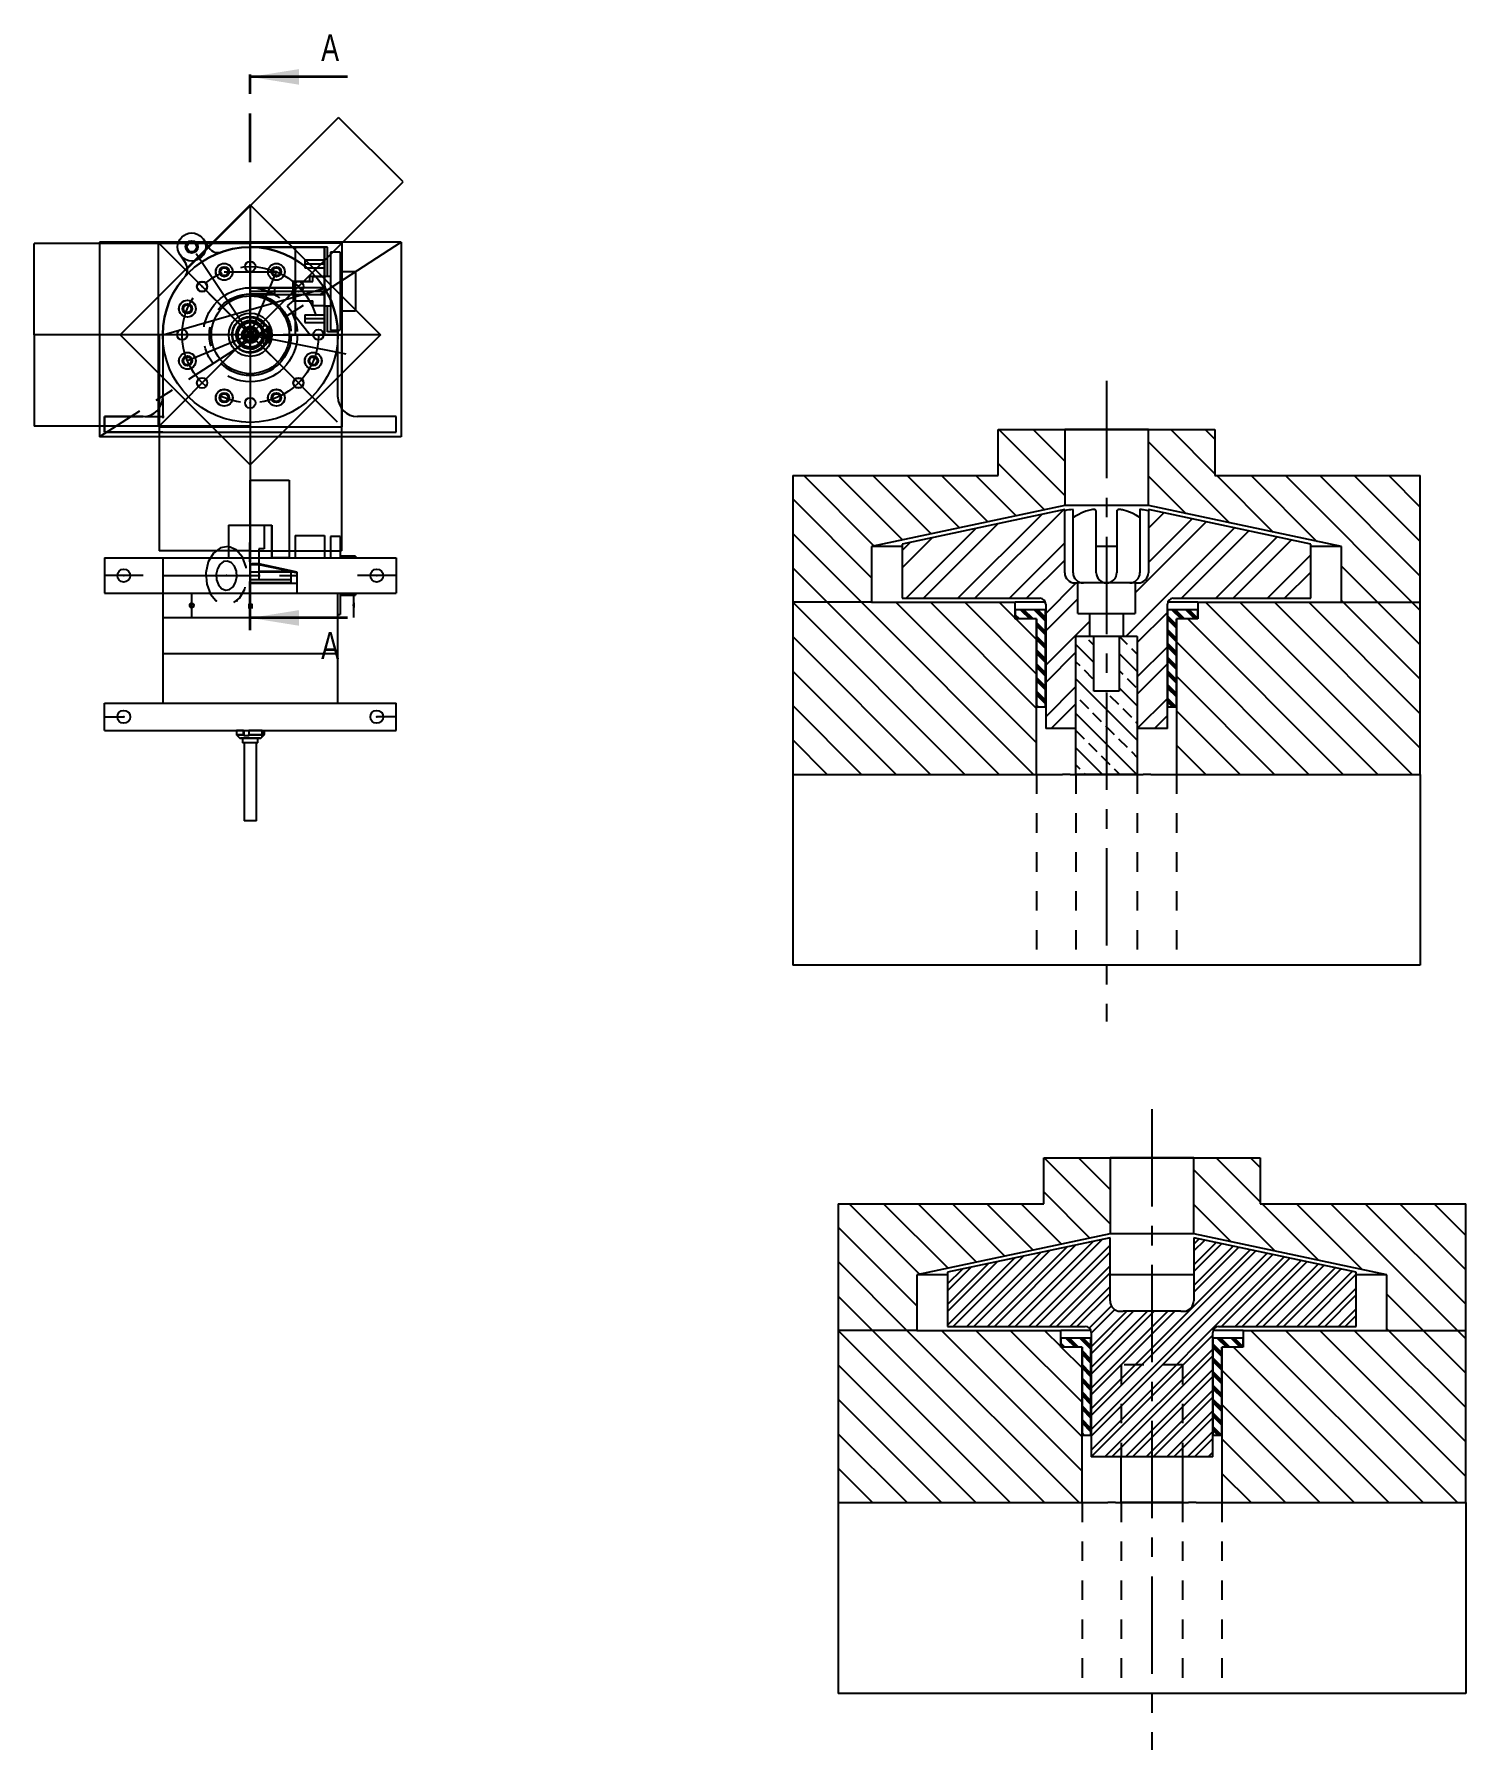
# Model space of a CAD drawing. Header units: inches. Extents: x 1.4 to 17.6, y 1.1 to 9.9.
# Drawn here: x 1.36 to 8.71, y 1.11 to 9.92 of the extents above; entities that cross this region are included whole.
import ezdxf

# ---------------------------------------------------------------- set-up
doc = ezdxf.new("R2010")
doc.units = ezdxf.units.IN
doc.header["$MEASUREMENT"] = 0
doc.header["$PDSIZE"] = -1
for name, pattern in [('CENTERX2', [0.8, 0.5, -0.1, 0.1, -0.1]), ('HIDDEN', [0.075, 0.05, -0.025]), ('PHANTOM', [0.5, 0.25, -0.05, 0.05, -0.05, 0.05, -0.05])]:
    doc.linetypes.add(name, pattern=pattern)
doc.styles.add('SLDTEXTSTYLE0', font='TXT', dxfattribs={"width": 0.75})
pattern_1 = [(315, (-0.29951, 13.61682), (0.0883883, 0.0883883), [])]
pattern_2 = [(315, (-0.06624, 9.87657), (0.0883883, 0.0883883), [])]

msp = doc.modelspace()

# ---------------------------------------------------------------- hatches: boundary and pattern name
h = msp.add_hatch()
h.set_pattern_fill('ANSI31', color=256, angle=-90)
h.set_pattern_definition(pattern_1)
h.paths.add_polyline_path([(7.4213, 7.8904), (7.0801, 7.8904), (7.0801, 7.5004), (8.0726, 7.2895), (8.0726, 7.0043), (7.3338, 7.0043), (7.3338, 6.918), (7.2245, 6.918), (7.2245, 6.1198), (8.4773, 6.1198), (8.4773, 7.6541), (7.4213, 7.6541)])
h.paths.add_polyline_path([(6.3089, 7.6541), (5.2529, 7.6541), (5.2529, 7.0043), (5.6576, 7.0043), (5.6576, 7.2895), (6.6501, 7.5004), (6.6501, 7.8904), (6.5057, 7.8904), (6.3089, 7.8904)])
h = msp.add_hatch()
h.set_pattern_fill('ANSI32', color=256, scale=0.5)
h.set_pattern_definition([(45, (-0.29951, 13.61682), (-0.1325825, 0.1325825), []), (45, (-0.21112, 13.61682), (-0.1325825, 0.1325825), [])])
h.paths.add_polyline_path([(7.9151, 7.0239), (7.9151, 7.3027), (7.0801, 7.4802), (7.0801, 7.1556, -0.414323), (7.0272, 7.1027), (7.0127, 7.1027), (7.0127, 6.9452), (6.951, 6.9452), (6.951, 6.8271), (7.0226, 6.8271), (7.0226, 6.3547), (7.1776, 6.3547), (7.1776, 6.9939, -0.414453), (7.2076, 7.0239)])
h.paths.add_polyline_path([(6.5226, 7.0239, -0.413974), (6.5526, 6.994), (6.5526, 6.3547), (6.7076, 6.3547), (6.7076, 6.8271), (6.7792, 6.8271), (6.7792, 6.9452), (6.7175, 6.9452), (6.7175, 7.1027), (6.703, 7.1027, -0.414104), (6.6501, 7.1555), (6.6501, 7.4802), (5.8151, 7.3027), (5.8151, 7.0239)])
h = msp.add_hatch()
h.set_pattern_fill('ANSI31', color=256, angle=-90)
h.set_pattern_definition(pattern_1)
h.paths.add_polyline_path([(5.6576, 7.0043), (5.2529, 7.0043), (5.2529, 6.1198), (6.5057, 6.1198), (6.5057, 6.918), (6.3963, 6.918), (6.3963, 7.0043)])
h = msp.add_hatch()
h.set_pattern_fill('PLAST', color=256, scale=0.2, angle=-45)
h.set_pattern_definition([(315, (-0.299513, 13.616823), (0.03535534, 0.03535534), []), (315, (-0.295093, 13.62124), (0.03535534, 0.03535534), []), (315, (-0.290674, 13.62566), (0.03535534, 0.03535534), [])])
h.paths.add_polyline_path([(7.2245, 6.918), (7.3338, 6.918), (7.3338, 6.9649), (7.1801, 6.9649), (7.1801, 6.4649), (7.2245, 6.4649)])
h.paths.add_polyline_path([(6.5057, 6.4649), (6.5501, 6.4649), (6.5501, 6.9649), (6.3963, 6.9649), (6.3963, 6.918), (6.5057, 6.918)])
h = msp.add_hatch()
h.set_pattern_fill('ANSI33', color=256, scale=0.5, angle=-90)
h.set_pattern_definition([(315, (-0.29951, 13.61682), (0.0883883, 0.0883883), []), (315, (-0.29951, 13.52843), (0.0883883, 0.0883883), [0.0625, -0.03125])])
h.paths.add_polyline_path([(7.0226, 6.8271), (6.951, 6.8271), (6.9301, 6.8271), (6.9301, 6.5471), (6.8001, 6.5471), (6.8001, 6.8271), (6.7076, 6.8271), (6.7076, 6.3547), (6.7076, 6.1198), (7.0226, 6.1198), (7.0226, 6.3547)])
h = msp.add_hatch()
h.set_pattern_fill('ANSI31', color=256, angle=-90)
h.set_pattern_definition(pattern_2)
h.paths.add_polyline_path([(7.6546, 4.1502), (7.3134, 4.1502), (7.3134, 3.7602), (8.3059, 3.5492), (8.3059, 3.264), (7.5671, 3.264), (7.5671, 3.1778), (7.4577, 3.1778), (7.4577, 2.3796), (8.7106, 2.3796), (8.7106, 3.9139), (7.6546, 3.9139)])
h.paths.add_polyline_path([(6.5421, 3.9139), (5.4862, 3.9139), (5.4862, 3.264), (5.8909, 3.264), (5.8909, 3.5492), (6.8834, 3.7602), (6.8834, 4.1502), (6.739, 4.1502), (6.5421, 4.1502)])
h = msp.add_hatch()
h.set_pattern_fill('ANSI32', color=256, scale=0.2)
h.paths.add_polyline_path([(6.8834, 3.7399), (6.0484, 3.5624), (6.0484, 3.2837), (6.7559, 3.2837, -0.413974), (6.7859, 3.2537), (6.7859, 2.6144), (6.9409, 2.6144), (6.9409, 3.0868), (7.2559, 3.0868), (7.2559, 2.6144), (7.4109, 2.6144), (7.4109, 3.2537, -0.414453), (7.4409, 3.2837), (8.1484, 3.2837), (8.1484, 3.5624), (7.3134, 3.7399), (7.3134, 3.4153, -0.414323), (7.2605, 3.3624), (7.246, 3.3624), (6.9507, 3.3624), (6.9362, 3.3624, -0.414104), (6.8834, 3.4153)])
h.paths.add_polyline_path([(7.2559, 3.0868), (7.0984, 3.0868), (7.0984, 2.6144), (7.2559, 2.6144)], flags=17)
h.paths.add_polyline_path([(7.0984, 3.0868), (6.9409, 3.0868), (6.9409, 2.6144), (7.0984, 2.6144)], flags=17)
h = msp.add_hatch()
h.set_pattern_fill('ANSI31', color=256, angle=-90)
h.set_pattern_definition(pattern_2)
h.paths.add_polyline_path([(5.8909, 3.264), (5.4862, 3.264), (5.4862, 2.3796), (6.739, 2.3796), (6.739, 3.1778), (6.6296, 3.1778), (6.6296, 3.264)])
h = msp.add_hatch()
h.set_pattern_fill('PLAST', color=256, scale=0.2, angle=-45)
h.set_pattern_definition([(315, (-0.06624, 9.87657), (0.03535534, 0.03535534), []), (315, (-0.06182, 9.88099), (0.03535534, 0.03535534), []), (315, (-0.0574, 9.88541), (0.03535534, 0.03535534), [])])
h.paths.add_polyline_path([(7.4577, 3.1778), (7.5671, 3.1778), (7.5671, 3.2246), (7.4134, 3.2246), (7.4134, 2.7246), (7.4577, 2.7246)])
h.paths.add_polyline_path([(6.739, 2.7246), (6.7834, 2.7246), (6.7834, 3.2246), (6.6296, 3.2246), (6.6296, 3.1778), (6.739, 3.1778)])

# ---------------------------------------------------------------- linework, layer by layer
at = {"color": 7, "linetype": 'PHANTOM', "lineweight": 35}
for p, q in [((2.4654, 9.2644), (2.4654, 9.7644)), ((2.4654, 6.8606), (2.4654, 7.3608))]:
    msp.add_line(p, q, dxfattribs=at)
at = {"color": 7, "linetype": 'Continuous', "lineweight": 35}
for p, q in [((2.9654, 9.7019), (2.4654, 9.7019)), ((2.9654, 6.9231), (2.4654, 6.9231))]:
    msp.add_line(p, q, dxfattribs=at)
at = {"color": 7, "linetype": 'Continuous'}
for p, q in [((2.1338, 8.7091), (2.9186, 9.494)), ((2.1338, 8.7091), (2.9186, 9.494)), ((3.2503, 9.1624), (2.9186, 9.494)), ((2.4654, 8.3775), (3.2503, 9.1624)), ((2.4654, 9.0456), (1.7973, 8.3775)), ((2.4654, 9.0456), (3.1335, 8.3775)), ((2.4654, 8.8465), (1.3554, 8.8465)), ((1.3554, 8.3775), (1.3554, 8.8465)), ((3.2404, 8.8525), (1.6904, 8.8525)), ((1.6904, 8.8525), (1.6904, 7.8525)), ((1.993, 7.9051), (1.993, 8.8499)), ((1.993, 8.8499), (2.9378, 8.8499)), ((1.993, 7.9051), (1.993, 8.8499)), ((1.993, 8.8499), (2.9378, 8.8499)), ((2.4654, 8.3775), (2.4654, 8.8465)), ((2.4654, 8.8275), (2.8463, 8.8275)), ((2.4654, 8.8275), (2.4654, 7.8775)), ((2.8463, 8.8275), (2.6963, 8.8275)), ((2.6963, 8.8275), (2.6963, 8.3775)), ((2.8463, 8.8275), (2.8463, 8.801)), ((2.8463, 8.8275), (2.8463, 8.3775)), ((2.9378, 7.9051), (2.9378, 8.8499)), ((2.9378, 7.9051), (2.9378, 8.8499)), ((3.2404, 8.8525), (3.2404, 7.8525)), ((2.8463, 8.676), (2.8463, 8.801)), ((2.4654, 8.3775), (2.1338, 8.7091)), ((2.4654, 8.3775), (2.1338, 8.7091)), ((2.7703, 8.651), (2.6863, 8.651)), ((2.6863, 8.651), (2.6863, 8.619)), ((2.8463, 8.676), (2.7703, 8.676)), ((2.7703, 8.676), (2.7703, 8.651)), ((2.8463, 8.676), (2.8463, 8.6444)), ((2.8463, 8.601), (2.8463, 8.676)), ((2.8463, 8.6366), (2.8463, 8.6093)), ((2.023, 8.3797), (2.8538, 8.6193)), ((2.4654, 8.619), (2.6863, 8.619)), ((2.4654, 8.601), (2.4654, 8.619)), ((2.4654, 8.601), (2.8463, 8.601)), ((2.4654, 8.3775), (1.3554, 8.3775)), ((1.3554, 8.3775), (1.3554, 7.9085)), ((2.4654, 8.3775), (1.3554, 8.3775)), ((2.4654, 8.3775), (1.3554, 8.3775)), ((1.3554, 8.3775), (1.3554, 7.9085)), ((2.4654, 8.3775), (1.3554, 8.3775)), ((1.3554, 8.3775), (1.3554, 7.9085)), ((2.4654, 8.3775), (1.3554, 8.3775)), ((1.3554, 8.3775), (1.3554, 7.9085)), ((1.7973, 8.3775), (2.4654, 7.7094)), ((2.4654, 8.3775), (1.9964, 8.3775)), ((1.9964, 8.3775), (1.9964, 7.2675)), ((2.0154, 8.3775), (2.0154, 8.0575)), ((2.0154, 8.3775), (2.0154, 8.0575)), ((2.4654, 8.3775), (2.4654, 7.9085)), ((3.1335, 8.3775), (2.4654, 7.7094)), ((2.4654, 8.3775), (2.4654, 7.9085)), ((2.4654, 8.3775), (2.4654, 7.9085)), ((2.4654, 8.3775), (2.4654, 7.2675)), ((2.4654, 8.3775), (2.9344, 8.3775)), ((2.4654, 8.3775), (2.4654, 7.9085)), ((2.4654, 8.3775), (2.4654, 7.9085)), ((2.4654, 8.3775), (2.4654, 7.2675)), ((2.5697, 8.3793), (2.5382, 8.3788)), ((2.5382, 8.3762), (2.5697, 8.3757)), ((2.5616, 8.4179), (2.5385, 8.4237)), ((2.8463, 8.3775), (2.6963, 8.3775)), ((2.9154, 8.0575), (2.9154, 8.3775)), ((2.9344, 8.3775), (2.9344, 7.2675)), ((2.5616, 8.3371), (2.5385, 8.3313)), ((2.0154, 8.0496), (2.0154, 7.9496)), ((1.7154, 7.8775), (1.7154, 7.9575)), ((1.7154, 7.9575), (1.9154, 7.9575)), ((1.9154, 7.9575), (1.7154, 7.9575)), ((1.7154, 7.9575), (1.7154, 7.8775)), ((1.9233, 7.9575), (2.0233, 7.9575)), ((3.2154, 7.9575), (3.0154, 7.9575)), ((3.2154, 7.9575), (3.0154, 7.9575)), ((3.2154, 7.8775), (3.2154, 7.9575)), ((3.2154, 7.8775), (3.2154, 7.9575)), ((2.4654, 7.9085), (1.3554, 7.9085)), ((2.4654, 7.9085), (1.3554, 7.9085)), ((2.4654, 7.9085), (1.3554, 7.9085)), ((2.4654, 7.9085), (1.3554, 7.9085)), ((2.4654, 7.9085), (1.3554, 7.9085)), ((3.2404, 7.8525), (1.6904, 7.8525)), ((2.0154, 7.8775), (1.7154, 7.8775)), ((1.7154, 7.8775), (3.2154, 7.8775)), ((1.993, 7.9051), (2.9378, 7.9051)), ((1.993, 7.9051), (2.9378, 7.9051)), ((2.0154, 7.8775), (2.4654, 7.8775)), ((2.4654, 7.8775), (2.9154, 7.8775)), ((2.9154, 7.8775), (3.2154, 7.8775)), ((2.4654, 7.3988), (2.4654, 7.6315)), ((2.4654, 7.6315), (2.6654, 7.6315)), ((2.6654, 7.6315), (2.6654, 7.2315)), ((2.4654, 7.2008), (2.4654, 7.3988)), ((2.5373, 7.3988), (2.5373, 7.2788)), ((2.5373, 7.3988), (2.5766, 7.3988)), ((2.5766, 7.3988), (2.5766, 7.2315)), ((2.4654, 7.2675), (1.9964, 7.2675)), ((2.4654, 7.2675), (2.9344, 7.2675)), ((2.5373, 7.2788), (2.5084, 7.2788)), ((2.5084, 7.2788), (2.5084, 7.2008)), ((2.6654, 7.2315), (2.5766, 7.2315)), ((2.4654, 7.2008), (2.4654, 7.1967)), ((2.4654, 7.1967), (2.4654, 7.1212)), ((2.7069, 7.1586), (2.5084, 7.2008)), ((2.7069, 7.1545), (2.7069, 7.1586)), ((2.7069, 7.1016), (2.7069, 7.1545)), ((2.4654, 7.1212), (2.4654, 7.1016)), ((2.4654, 7.1016), (2.4654, 7.0496)), ((2.4654, 7.0496), (2.7069, 7.0496)), ((2.7069, 7.0496), (2.7069, 7.1016))]:
    msp.add_line(p, q, dxfattribs=at)
at = {"color": 7, "linetype": 'CENTERX2'}
for p, q in [((2.4654, 9.0456), (2.4654, 7.7094)), ((3.2404, 8.8525), (1.6904, 7.8525)), ((1.993, 7.9051), (2.9378, 8.8499)), ((1.993, 8.8499), (2.9378, 7.9051)), ((1.993, 7.9051), (2.9378, 8.8499)), ((1.993, 8.8499), (2.9378, 7.9051)), ((2.4654, 8.3775), (2.1642, 8.8283)), ((2.4654, 8.3775), (2.4654, 8.8017)), ((2.4654, 8.3775), (2.4654, 8.7275)), ((2.4654, 8.7275), (2.4654, 8.3775)), ((2.4654, 8.3775), (2.4654, 8.7275)), ((2.8463, 8.7607), (2.7463, 8.7607)), ((2.7463, 8.7607), (2.7463, 8.7213)), ((2.7463, 8.741), (2.8463, 8.741)), ((2.3315, 8.7009), (2.5993, 8.7009)), ((2.4654, 8.3775), (2.5993, 8.7009)), ((2.4654, 8.3775), (2.7836, 8.6957)), ((2.6863, 8.601), (2.6863, 8.651)), ((2.6863, 8.651), (2.7863, 8.651)), ((2.7463, 8.7213), (2.8463, 8.7213)), ((2.7863, 8.651), (2.7863, 8.676)), ((2.7863, 8.676), (2.8463, 8.676)), ((2.8463, 8.676), (2.8463, 8.526)), ((2.8463, 8.676), (2.8463, 8.526)), ((2.2179, 8.13), (2.7129, 8.625)), ((2.2179, 8.625), (2.7129, 8.13)), ((2.7129, 8.13), (2.2179, 8.625)), ((2.4654, 8.3775), (2.4654, 8.619)), ((2.8463, 8.619), (2.4654, 8.619)), ((2.4654, 8.583), (2.4654, 8.619)), ((2.4654, 8.5875), (2.5922, 8.5875)), ((2.5922, 8.583), (2.4654, 8.583)), ((2.5922, 8.583), (2.5922, 8.619)), ((2.5922, 8.601), (2.8463, 8.601)), ((2.8463, 8.583), (2.5922, 8.583)), ((2.8463, 8.583), (2.5922, 8.583)), ((2.6863, 8.551), (2.6553, 8.5267)), ((2.6863, 8.601), (2.6863, 8.551)), ((2.6863, 8.551), (2.7863, 8.551)), ((2.7863, 8.526), (2.7863, 8.551)), ((2.6553, 8.5267), (2.7725, 8.3775)), ((2.7463, 8.4807), (2.7463, 8.4413)), ((2.7463, 8.4807), (2.8463, 8.4807)), ((2.7463, 8.461), (2.8463, 8.461)), ((2.8463, 8.526), (2.7863, 8.526)), ((2.8463, 8.526), (2.8463, 8.426)), ((3.1335, 8.3775), (1.7973, 8.3775)), ((2.4654, 8.3775), (2.0154, 8.3775)), ((2.4654, 8.3775), (2.142, 8.2436)), ((2.4654, 8.3775), (2.2179, 8.13)), ((2.2179, 8.13), (2.4654, 8.3775)), ((2.3926, 8.3775), (2.3721, 8.3775)), ((2.4654, 8.3047), (2.4654, 8.4503)), ((2.4654, 8.3775), (2.8895, 8.3775)), ((2.4654, 8.3775), (2.9972, 8.2717)), ((2.4654, 8.3775), (2.9154, 8.3775)), ((2.4654, 8.3775), (2.4654, 8.0275)), ((2.4654, 8.3775), (2.5382, 8.3775)), ((2.5385, 8.4237), (2.527, 8.4164)), ((2.5382, 8.3775), (2.5697, 8.3775)), ((2.5691, 8.3389), (2.5382, 8.3762)), ((2.5691, 8.4161), (2.5385, 8.4237)), ((2.5697, 8.3793), (2.5691, 8.4161)), ((2.5697, 8.3757), (2.5691, 8.3389)), ((2.7463, 8.4413), (2.8463, 8.4413)), ((2.5385, 8.3313), (2.527, 8.3386)), ((2.5691, 8.3389), (2.5385, 8.3313)), ((2.4654, 7.9275), (2.4654, 7.8775)), ((2.4654, 7.3988), (2.5373, 7.3988)), ((2.0154, 7.2315), (2.0154, 7.0496)), ((2.4654, 7.0496), (2.4654, 7.2315)), ((1.9154, 7.1406), (1.7154, 7.1406)), ((2.0154, 7.1406), (2.7069, 7.1406)), ((2.5084, 7.2008), (2.4654, 7.2008)), ((2.5084, 7.1967), (2.4654, 7.1967)), ((2.7069, 7.1586), (2.4654, 7.1586)), ((2.5084, 7.1967), (2.5084, 7.2008)), ((2.5084, 7.1967), (2.5092, 7.2006)), ((2.6754, 7.1612), (2.5084, 7.1967)), ((2.5084, 7.1967), (2.5084, 7.1212)), ((2.6754, 7.1612), (2.5084, 7.1612)), ((2.6754, 7.1212), (2.6754, 7.1612)), ((2.6754, 7.1612), (2.7069, 7.1545)), ((3.2154, 7.1406), (3.0154, 7.1406)), ((2.1642, 6.9246), (2.1642, 7.0496)), ((2.4654, 7.1212), (2.6754, 7.1212)), ((2.4654, 7.1212), (2.4654, 7.1055)), ((2.4654, 7.1055), (2.6754, 7.1055)), ((2.4654, 7.1055), (2.4654, 7.1016)), ((2.4654, 7.1016), (2.6754, 7.1016)), ((2.6754, 7.1055), (2.6754, 7.1212)), ((2.6754, 7.1016), (2.6754, 7.1055)), ((2.6754, 7.1016), (2.7069, 7.1016)), ((2.9972, 6.9246), (2.9972, 7.0496)), ((2.4575, 6.9952), (2.4575, 6.9716)), ((2.4733, 6.9952), (2.4575, 6.9716)), ((2.4733, 6.9952), (2.4733, 6.9716)), ((1.7154, 6.4151), (1.8154, 6.4151)), ((3.2154, 6.4151), (3.1154, 6.4151))]:
    msp.add_line(p, q, dxfattribs=at)
at = {"color": 7, "linetype": 'Continuous', "lineweight": 25}
for p, q in [((2.2538, 8.824), (2.2242, 8.8684)), ((2.6963, 8.8275), (2.4654, 8.8275)), ((2.6963, 8.8275), (2.6963, 8.3775)), ((2.6963, 8.8275), (2.8463, 8.8275)), ((2.862, 8.8275), (2.8463, 8.8275)), ((2.8463, 8.3775), (2.8463, 8.8275)), ((2.862, 8.676), (2.862, 8.8275)), ((2.1042, 8.7882), (2.1338, 8.7438)), ((2.9266, 8.801), (2.8766, 8.801)), ((2.8766, 8.801), (2.8766, 8.4278)), ((2.9266, 8.801), (2.9266, 8.4278)), ((2.8766, 8.676), (2.8463, 8.676)), ((3.0053, 8.701), (2.9266, 8.701)), ((3.0053, 8.701), (3.0053, 8.5144)), ((2.8463, 8.526), (2.8766, 8.526)), ((2.862, 8.3933), (2.862, 8.526)), ((2.9266, 8.501), (3.0053, 8.501)), ((3.0053, 8.5144), (3.0053, 8.501)), ((2.0154, 8.3775), (2.0154, 8.0575)), ((2.6963, 8.3775), (2.8463, 8.3775)), ((2.9154, 8.3775), (2.8463, 8.3775)), ((2.9151, 8.3933), (2.862, 8.3933)), ((2.8766, 8.4278), (2.8766, 8.401)), ((2.8766, 8.401), (2.9266, 8.401)), ((2.9151, 8.3933), (2.9148, 8.401)), ((2.9154, 8.3775), (2.9151, 8.3933)), ((2.9154, 8.0575), (2.9154, 8.3775)), ((2.9266, 8.4278), (2.9266, 8.401)), ((1.7154, 7.9575), (1.7154, 7.8775)), ((1.9154, 7.9575), (1.7154, 7.9575)), ((3.2154, 7.9575), (3.0154, 7.9575)), ((3.2154, 7.8775), (3.2154, 7.9575)), ((1.7154, 7.8775), (3.2154, 7.8775)), ((6.3089, 7.6541), (6.3089, 7.8904)), ((6.3089, 7.8904), (6.6501, 7.8904)), ((6.6501, 7.8904), (6.6501, 7.5004)), ((6.6501, 7.8904), (7.4213, 7.8904)), ((7.0801, 7.8904), (6.6501, 7.8904)), ((7.0801, 7.5004), (7.0801, 7.8904)), ((7.4213, 7.8904), (7.4213, 7.6541)), ((5.2529, 7.6541), (6.3089, 7.6541)), ((7.4213, 7.6541), (8.4773, 7.6541)), ((8.4773, 6.1198), (8.4773, 7.6541)), ((6.6501, 7.5004), (5.6576, 7.2895)), ((7.0801, 7.5004), (6.6501, 7.5004)), ((8.0726, 7.2895), (7.0801, 7.5004)), ((6.6501, 7.4802), (5.8151, 7.3027)), ((6.6501, 7.1556), (6.6501, 7.4802)), ((6.6933, 7.1556), (6.6933, 7.4795)), ((6.8122, 7.1556), (6.8122, 7.4719)), ((6.918, 7.4719), (6.918, 7.1556)), ((7.0369, 7.4796), (7.0369, 7.1556)), ((7.0801, 7.4802), (7.0801, 7.1556)), ((7.9151, 7.3027), (7.0801, 7.4802)), ((2.3541, 7.3988), (2.3541, 7.2315)), ((2.3541, 7.3988), (2.5766, 7.3988)), ((2.5766, 7.2315), (2.5766, 7.3988)), ((2.6963, 7.347), (2.8463, 7.347)), ((2.6963, 7.347), (2.6963, 7.2315)), ((2.8463, 7.347), (2.8463, 7.2315)), ((2.9266, 7.3406), (2.8766, 7.3406)), ((2.8766, 7.3406), (2.8766, 7.2406)), ((2.9266, 7.3406), (2.9266, 7.2406)), ((1.7154, 7.2315), (1.7154, 7.0496)), ((1.7154, 7.2315), (3.2154, 7.2315)), ((2.8766, 7.2406), (2.8766, 7.2315)), ((3.0053, 7.2406), (2.9266, 7.2406)), ((2.9266, 7.2406), (2.9266, 7.2315)), ((3.0053, 7.2406), (3.0053, 7.2315)), ((3.2154, 7.2315), (3.2154, 7.0496)), ((5.6576, 7.2895), (5.6576, 7.0043)), ((5.8151, 7.2895), (5.6576, 7.2895)), ((5.8151, 7.3027), (5.8151, 7.0239)), ((6.918, 7.2895), (6.8122, 7.2895)), ((7.9151, 7.0239), (7.9151, 7.3027)), ((8.0726, 7.2895), (7.9151, 7.2895)), ((8.0726, 7.0043), (8.0726, 7.2895)), ((1.7154, 7.0496), (3.2154, 7.0496)), ((2.0154, 7.0496), (2.0154, 6.9246)), ((2.9154, 6.9246), (2.9154, 7.0496)), ((2.9266, 7.0496), (2.9266, 6.9406)), ((3.0053, 7.0496), (3.0053, 7.0406)), ((6.703, 7.1027), (6.7175, 7.1027)), ((6.7175, 6.9452), (6.7175, 7.1027)), ((7.0127, 7.1027), (6.7175, 7.1027)), ((7.0127, 7.1027), (7.0127, 6.9452)), ((7.0127, 7.1027), (7.0272, 7.1027)), ((2.9266, 7.0406), (3.0053, 7.0406)), ((5.6576, 7.0043), (6.3963, 7.0043)), ((5.8151, 7.0239), (6.5226, 7.0239)), ((6.3963, 6.918), (6.3963, 7.0043)), ((6.5508, 7.0043), (6.3963, 7.0043)), ((6.3963, 6.9649), (6.3963, 6.918)), ((6.5501, 6.9649), (6.3963, 6.9649)), ((6.5501, 6.9649), (6.5501, 6.4649)), ((6.5501, 6.9649), (6.5526, 6.9649)), ((6.5526, 6.9939), (6.5526, 6.3547)), ((7.1776, 6.3547), (7.1776, 6.9939)), ((7.1776, 6.9649), (7.1801, 6.9649)), ((7.3338, 7.0043), (7.1794, 7.0043)), ((7.1801, 6.4649), (7.1801, 6.9649)), ((7.3338, 6.9649), (7.1801, 6.9649)), ((7.2076, 7.0239), (7.9151, 7.0239)), ((7.3338, 7.0043), (7.3338, 6.918)), ((7.3338, 7.0043), (8.0726, 7.0043)), ((7.3338, 6.918), (7.3338, 6.9649)), ((2.0154, 6.9246), (2.0154, 6.7403)), ((2.0154, 6.9246), (2.9154, 6.9246)), ((2.9154, 6.9406), (2.9266, 6.9406)), ((2.9154, 6.7403), (2.9154, 6.9246)), ((6.5057, 6.918), (6.3963, 6.918)), ((6.5057, 6.918), (6.5057, 6.4649)), ((6.5057, 6.1198), (6.5057, 6.918)), ((6.7175, 6.9452), (6.7792, 6.9452)), ((6.7792, 6.8271), (6.7792, 6.9452)), ((6.7792, 6.9452), (6.951, 6.9452)), ((6.951, 6.9452), (6.951, 6.8271)), ((6.951, 6.9452), (7.0127, 6.9452)), ((7.2245, 6.4649), (7.2245, 6.918)), ((7.3338, 6.918), (7.2245, 6.918)), ((7.2245, 6.918), (7.2245, 6.1198)), ((6.7076, 6.4728), (6.7076, 6.8271)), ((6.8001, 6.8271), (6.7076, 6.8271)), ((6.7792, 6.8271), (6.7076, 6.8271)), ((6.7076, 6.3547), (6.7076, 6.8271)), ((6.8001, 6.5471), (6.8001, 6.8271)), ((6.9301, 6.8271), (6.8001, 6.8271)), ((6.9301, 6.8271), (6.9301, 6.5471)), ((7.0226, 6.8271), (6.9301, 6.8271)), ((7.0226, 6.8271), (6.951, 6.8271)), ((7.0226, 6.8271), (7.0226, 6.4728)), ((7.0226, 6.8271), (7.0226, 6.3547)), ((2.0154, 6.7403), (2.0154, 6.486)), ((2.0154, 6.7403), (2.9154, 6.7403)), ((2.9154, 6.486), (2.9154, 6.7403)), ((6.9301, 6.5471), (6.8001, 6.5471)), ((1.7154, 6.486), (3.2154, 6.486)), ((1.7154, 6.3442), (1.7154, 6.486)), ((3.2154, 6.3442), (3.2154, 6.486)), ((6.5501, 6.4649), (6.5057, 6.4649)), ((6.5501, 6.4649), (6.5526, 6.4649)), ((7.1776, 6.4649), (7.1801, 6.4649)), ((7.2245, 6.4649), (7.1801, 6.4649)), ((1.7154, 6.3442), (3.2154, 6.3442)), ((2.3945, 6.3442), (2.3945, 6.3252)), ((2.4301, 6.3252), (2.4301, 6.3442)), ((2.4303, 6.344), (2.4305, 6.344)), ((2.4318, 6.3442), (2.4318, 6.3179)), ((2.5269, 6.3442), (2.457, 6.3442)), ((2.457, 6.3442), (2.457, 6.3252)), ((2.5269, 6.3252), (2.5269, 6.3442)), ((2.5306, 6.3442), (2.5306, 6.3179)), ((2.5358, 6.3442), (2.5358, 6.3252)), ((2.5363, 6.3252), (2.5363, 6.3442)), ((6.7076, 6.3547), (6.5526, 6.3547)), ((6.7076, 6.1198), (6.7076, 6.3547)), ((7.0226, 6.3547), (7.0226, 6.1198)), ((7.1776, 6.3547), (7.0226, 6.3547)), ((2.3959, 6.3218), (2.4115, 6.3063)), ((2.5134, 6.3049), (2.4149, 6.3049)), ((2.426, 6.3049), (2.426, 6.2812)), ((2.5048, 6.2812), (2.426, 6.2812)), ((2.4303, 6.3381), (2.4305, 6.3381)), ((2.4303, 6.3322), (2.4305, 6.3322)), ((2.4303, 6.3263), (2.4305, 6.3263)), ((2.4588, 6.3179), (2.4318, 6.3179)), ((2.4339, 6.2812), (2.4339, 5.8812)), ((2.457, 6.3252), (2.5269, 6.3252)), ((2.5255, 6.3218), (2.4575, 6.3218)), ((2.4969, 5.8812), (2.4969, 6.2812)), ((2.5048, 6.2812), (2.5048, 6.3049)), ((2.5159, 6.3049), (2.5134, 6.3049)), ((2.5193, 6.3063), (2.5349, 6.3218)), ((2.5306, 6.3179), (2.5217, 6.3179)), ((5.2529, 6.1198), (6.5057, 6.1198)), ((5.2805, 6.1198), (6.6382, 6.1198)), ((6.6776, 6.1198), (6.6382, 6.1198)), ((6.6776, 6.1198), (7.0526, 6.1198)), ((7.0226, 6.1198), (6.7076, 6.1198)), ((7.092, 6.1198), (7.0526, 6.1198)), ((7.092, 6.1198), (8.4497, 6.1198)), ((7.2245, 6.1198), (8.4773, 6.1198)), ((2.4969, 5.8812), (2.4339, 5.8812)), ((6.5421, 3.9139), (6.5421, 4.1502)), ((6.5421, 4.1502), (6.8834, 4.1502)), ((6.8834, 4.1502), (6.8834, 3.7602)), ((6.8834, 4.1502), (7.6546, 4.1502)), ((7.3134, 4.1502), (6.8834, 4.1502)), ((7.3134, 3.7602), (7.3134, 4.1502)), ((7.6546, 4.1502), (7.6546, 3.9139)), ((5.4862, 3.9139), (6.5421, 3.9139)), ((7.6546, 3.9139), (8.7106, 3.9139)), ((8.7106, 2.3796), (8.7106, 3.9139)), ((6.8834, 3.7602), (5.8909, 3.5492)), ((6.8834, 3.7399), (6.0484, 3.5624)), ((7.3134, 3.7602), (6.8834, 3.7602)), ((6.8834, 3.4153), (6.8834, 3.7399)), ((8.3059, 3.5492), (7.3134, 3.7602)), ((7.3134, 3.7399), (7.3134, 3.4153)), ((8.1484, 3.5624), (7.3134, 3.7399)), ((5.8909, 3.5492), (5.8909, 3.264)), ((6.0484, 3.5492), (5.8909, 3.5492)), ((6.0484, 3.5624), (6.0484, 3.2837)), ((7.3134, 3.5492), (6.8834, 3.5492)), ((8.1484, 3.2837), (8.1484, 3.5624)), ((8.3059, 3.5492), (8.1484, 3.5492)), ((8.3059, 3.264), (8.3059, 3.5492)), ((6.9362, 3.3624), (6.9507, 3.3624)), ((7.246, 3.3624), (6.9507, 3.3624)), ((7.246, 3.3624), (7.2605, 3.3624)), ((5.8909, 3.264), (6.6296, 3.264)), ((6.0484, 3.2837), (6.7559, 3.2837)), ((6.6296, 3.1778), (6.6296, 3.264)), ((6.784, 3.264), (6.6296, 3.264)), ((7.5671, 3.264), (7.4127, 3.264)), ((7.4409, 3.2837), (8.1484, 3.2837)), ((7.5671, 3.264), (7.5671, 3.1778)), ((7.5671, 3.264), (8.3059, 3.264)), ((6.6296, 3.2246), (6.6296, 3.1778)), ((6.7834, 3.2246), (6.6296, 3.2246)), ((6.739, 3.1778), (6.6296, 3.1778)), ((6.739, 3.1778), (6.739, 2.7246)), ((6.739, 2.3796), (6.739, 3.1778)), ((6.7834, 3.2246), (6.7834, 2.7246)), ((6.7834, 3.2246), (6.7859, 3.2246)), ((6.7859, 3.2537), (6.7859, 2.6144)), ((7.4109, 2.6144), (7.4109, 3.2537)), ((7.4109, 3.2246), (7.4134, 3.2246)), ((7.4134, 2.7246), (7.4134, 3.2246)), ((7.5671, 3.2246), (7.4134, 3.2246)), ((7.4577, 2.7246), (7.4577, 3.1778)), ((7.5671, 3.1778), (7.4577, 3.1778)), ((7.4577, 3.1778), (7.4577, 2.3796)), ((7.5671, 3.1778), (7.5671, 3.2246)), ((6.7834, 2.7246), (6.739, 2.7246)), ((6.7834, 2.7246), (6.7859, 2.7246)), ((7.4109, 2.7246), (7.4134, 2.7246)), ((7.4577, 2.7246), (7.4134, 2.7246)), ((7.4109, 2.6144), (6.7859, 2.6144)), ((6.9409, 2.3796), (6.9409, 2.6144)), ((7.2559, 2.6144), (7.2559, 2.3796)), ((5.4862, 2.3796), (6.739, 2.3796)), ((5.5137, 2.3796), (6.8715, 2.3796)), ((6.9109, 2.3796), (6.8715, 2.3796)), ((6.9109, 2.3796), (7.2859, 2.3796)), ((7.2559, 2.3796), (6.9409, 2.3796)), ((7.3252, 2.3796), (7.2859, 2.3796)), ((7.3252, 2.3796), (8.683, 2.3796)), ((7.4577, 2.3796), (8.7106, 2.3796))]:
    msp.add_line(p, q, dxfattribs=at)
at = {"linetype": 'CENTERX2'}
for p, q in [((6.8651, 8.1404), (6.8651, 4.8506)), ((7.0984, 4.4002), (7.0984, 1.1103))]:
    msp.add_line(p, q, dxfattribs=at)
for p, q in [((5.2529, 7.6541), (5.2529, 6.1198)), ((5.6576, 7.0043), (5.2529, 7.0043)), ((8.0726, 7.0043), (8.4773, 7.0043)), ((5.2529, 6.1198), (5.2529, 5.1395)), ((8.4773, 6.1198), (8.4773, 5.1395)), ((8.4773, 5.1395), (5.2529, 5.1395)), ((5.4862, 3.9139), (5.4862, 2.3796)), ((5.8909, 3.264), (5.4862, 3.264)), ((8.3059, 3.264), (8.7106, 3.264)), ((5.4862, 2.3796), (5.4862, 1.3993)), ((8.7106, 2.3796), (8.7106, 1.3993)), ((8.7106, 1.3993), (5.4862, 1.3993))]:
    msp.add_line(p, q)
at = {"color": 8, "linetype": 'Continuous', "lineweight": 25}
for p, q in [((2.4301, 6.3442), (2.3945, 6.3442)), ((2.5363, 6.3442), (2.5358, 6.3442)), ((2.3945, 6.3252), (2.4301, 6.3252)), ((2.4306, 6.3218), (2.3959, 6.3218)), ((2.4115, 6.3063), (2.5193, 6.3063)), ((2.5358, 6.3252), (2.5363, 6.3252))]:
    msp.add_line(p, q, dxfattribs=at)
at = {"linetype": 'HIDDEN'}
for p, q in [((6.5057, 6.1198), (6.5057, 5.1395)), ((6.7076, 6.1198), (6.7076, 5.1395)), ((7.0226, 6.1198), (7.0226, 5.1395)), ((7.2245, 6.1198), (7.2245, 5.1395)), ((6.9409, 3.0868), (6.9409, 2.6144)), ((7.2559, 3.0868), (7.2559, 2.6144)), ((6.739, 2.3796), (6.739, 1.3993)), ((6.9409, 2.3796), (6.9409, 1.3993)), ((7.2559, 2.3796), (7.2559, 1.3993)), ((7.4577, 2.3796), (7.4577, 1.3993))]:
    msp.add_line(p, q, dxfattribs=at)
at = {"color": 7, "linetype": 'Continuous', "lineweight": 25, "flags": 128}
for points in [[(6.8121, 7.4719), (6.8087, 7.4781), (6.8064, 7.4791), (6.8027, 7.4799), (6.7997, 7.4802), (6.7963, 7.4801), (6.7922, 7.4797), (6.786, 7.4788), (6.7717, 7.4751), (6.759, 7.4709), (6.7377, 7.4621), (6.7193, 7.4533), (6.7029, 7.4445), (6.6933, 7.4388)], [(7.0369, 7.4383), (7.0187, 7.4492), (6.9962, 7.4606), (6.9686, 7.4718), (6.9474, 7.4781), (6.9422, 7.4791), (6.9362, 7.4799), (6.9327, 7.4802), (6.9293, 7.4801), (6.9262, 7.4797), (6.9228, 7.4788), (6.9187, 7.4751), (6.9182, 7.4719)], [(7.0801, 7.4729), (7.0546, 7.4781), (7.0485, 7.4791), (7.0426, 7.4799), (7.0398, 7.4802), (7.0379, 7.4801), (7.0369, 7.4797), (7.0371, 7.4796)]]:
    msp.add_lwpolyline(points, dxfattribs=at)
at = {"color": 7, "linetype": 'CENTERX2', "flags": 128}
msp.add_lwpolyline([(2.4444, 7.1844), (2.4248, 7.236), (2.3928, 7.273), (2.3531, 7.2899), (2.312, 7.284), (2.2755, 7.2563), (2.2493, 7.211), (2.2374, 7.1549), (2.2415, 7.0967), (2.2611, 7.0452), (2.2932, 7.0081), (2.3328, 6.9913), (2.374, 6.9971), (2.4104, 7.0248), (2.4366, 7.0702), (2.4486, 7.1262), (2.4444, 7.1844)], dxfattribs=at)
at = {"color": 7, "linetype": 'Continuous', "flags": 128}
for points in [[(2.3937, 7.1625), (2.3839, 7.1883), (2.3679, 7.2068), (2.3481, 7.2152), (2.3275, 7.2123), (2.3092, 7.1984), (2.2962, 7.1758), (2.2902, 7.1478), (2.2923, 7.1186), (2.3021, 7.0929), (2.3181, 7.0744), (2.3379, 7.0659), (2.3585, 7.0688), (2.3767, 7.0827), (2.3898, 7.1054), (2.3958, 7.1334), (2.3937, 7.1625)], [(2.1542, 6.9908), (2.1562, 6.9951), (2.1593, 6.9982), (2.1632, 6.9996), (2.1672, 6.9991), (2.1708, 6.9968), (2.1734, 6.993), (2.1745, 6.9883), (2.1741, 6.9835), (2.1722, 6.9792), (2.1691, 6.9761), (2.1652, 6.9747), (2.1611, 6.9752), (2.1576, 6.9775), (2.155, 6.9813), (2.1538, 6.9859), (2.1542, 6.9908)], [(2.9995, 6.9908), (2.999, 6.9951), (2.9983, 6.9982), (2.9974, 6.9996), (2.9964, 6.9991), (2.9956, 6.9968), (2.995, 6.993), (2.9947, 6.9883), (2.9948, 6.9835), (2.9953, 6.9792), (2.996, 6.9761), (2.9969, 6.9747), (2.9979, 6.9752), (2.9987, 6.9775), (2.9993, 6.9813), (2.9996, 6.9859), (2.9995, 6.9908)]]:
    msp.add_lwpolyline(points, dxfattribs=at)
at = {"linetype": 'HIDDEN'}
msp.add_lwpolyline([(7.2559, 3.0868), (6.9409, 3.0868)], dxfattribs=at)
at = {"color": 7, "linetype": 'Continuous', "lineweight": 25}
for centre, radius in [((2.1642, 8.8283), 0.0722), ((2.1642, 8.8283), 0.0316), ((2.1642, 8.8283), 0.0296), ((2.1642, 8.8283), 0.0242), ((2.3315, 8.7009), 0.0433), ((2.3315, 8.7009), 0.0252), ((2.5993, 8.7009), 0.0433), ((2.5993, 8.7009), 0.0252), ((2.2179, 8.625), 0.025), ((2.3315, 8.7009), 0.0197), ((2.5993, 8.7009), 0.0197), ((2.142, 8.5114), 0.0433), ((2.142, 8.5114), 0.0252), ((2.142, 8.5114), 0.0197), ((2.4654, 8.3775), 0.1112), ((2.4654, 8.3775), 0.0719), ((2.4654, 8.3775), 0.043), ((2.4654, 8.3775), 0.0295), ((2.4654, 8.3775), 0.0172), ((2.4654, 8.3775), 0.013), ((2.142, 8.2436), 0.0433), ((2.7888, 8.2436), 0.0433), ((2.142, 8.2436), 0.0252), ((2.142, 8.2436), 0.0197), ((2.7888, 8.2436), 0.0252), ((2.7888, 8.2436), 0.0197), ((2.7129, 8.13), 0.025), ((2.3315, 8.0541), 0.0433), ((2.3315, 8.0541), 0.0252), ((2.3315, 8.0541), 0.0197), ((2.5993, 8.0541), 0.0433), ((2.5993, 8.0541), 0.0252), ((2.5993, 8.0541), 0.0197), ((1.8154, 7.1406), 0.0331), ((3.1154, 7.1406), 0.0331), ((1.8154, 6.4151), 0.0331), ((3.1154, 6.4151), 0.0331)]:
    msp.add_circle(centre, radius, dxfattribs=at)
at = {"color": 7, "linetype": 'Continuous'}
for centre, radius in [((2.4654, 8.3775), 0.45), ((2.3315, 8.7009), 0.043), ((2.4654, 8.7275), 0.0266), ((2.5993, 8.7009), 0.043), ((2.2179, 8.625), 0.0266), ((2.7129, 8.625), 0.0266), ((2.142, 8.5114), 0.043), ((2.4654, 8.3775), 0.2), ((2.4654, 8.3775), 0.0937), ((2.4654, 8.3775), 0.0937), ((2.4654, 8.3775), 0.0937), ((2.4654, 8.3775), 0.0937), ((2.1154, 8.3775), 0.0266), ((2.4654, 8.3775), 0.0719), ((2.4654, 8.3775), 0.0719), ((2.4654, 8.3775), 0.0719), ((2.4654, 8.3775), 0.0719), ((2.4654, 8.3775), 0.0719), ((2.4654, 8.3775), 0.063), ((2.4654, 8.3775), 0.063), ((2.4654, 8.3775), 0.063), ((2.4654, 8.3775), 0.063), ((2.4654, 8.3775), 0.0394), ((2.5536, 8.3974), 0.00787), ((2.8154, 8.3775), 0.0266), ((2.142, 8.2436), 0.043), ((2.5536, 8.3576), 0.00787), ((2.7888, 8.2436), 0.043), ((2.2179, 8.13), 0.0266), ((2.7129, 8.13), 0.0266), ((2.3315, 8.0541), 0.043), ((2.4654, 8.0275), 0.0266), ((2.5993, 8.0541), 0.043)]:
    msp.add_circle(centre, radius, dxfattribs=at)
at = {"color": 7, "linetype": 'CENTERX2'}
for centre, radius in [((2.4654, 8.3775), 0.35), ((2.4654, 8.3775), 0.35), ((2.4654, 8.3775), 0.35), ((2.4654, 8.3775), 0.35), ((2.4654, 8.3775), 0.35), ((2.4654, 8.3775), 0.35), ((2.4654, 8.3775), 0.35), ((2.4654, 8.3775), 0.35), ((2.4654, 8.3775), 0.35), ((2.4654, 8.3775), 0.35), ((2.4654, 8.3775), 0.35), ((2.4654, 8.3775), 0.35), ((2.4654, 8.3775), 0.2415), ((2.4654, 8.3775), 0.21), ((2.4617, 8.3775), 0.0896), ((2.4654, 8.3775), 0.0728)]:
    msp.add_circle(centre, radius, dxfattribs=at)
at = {"color": 7, "linetype": 'Continuous'}
for centre, radius, start, end in [((2.4654, 8.3775), 0.45, 90, 180), ((2.4654, 8.3775), 0.45, 0, 180), ((2.9463, 8.6444), 0.1, 180, 209.03562), ((2.4654, 8.3775), 0.45, 360, 29.03562), ((2.4617, 8.3775), 0.0896, 31.02618, 328.97382), ((2.4654, 8.3775), 0.0728, 1, 359), ((2.4654, 8.3775), 0.1043, 1, 22.80834), ((2.4654, 8.3775), 0.1043, 337.19166, 359), ((1.9154, 8.0575), 0.1, 270, 360), ((1.9154, 8.0575), 0.1, 270, 0), ((3.0154, 8.0575), 0.1, 180, 270), ((3.0154, 8.0575), 0.1, 180, 270)]:
    msp.add_arc(centre, radius, start, end, dxfattribs=at)
at = {"color": 7, "linetype": 'Continuous', "lineweight": 25}
for centre, radius, start, end in [((2.4654, 8.3775), 0.45, 90, 180), ((2.2997, 8.8547), 0.0551, 213.75, 289.15283), ((2.088, 8.7132), 0.0551, 318.34717, 33.75), ((1.9154, 8.0575), 0.1, 270, 0), ((3.0154, 8.0575), 0.1, 180, 270), ((6.6923, 7.3416), 0.1379, 89.70666, 107.831), ((6.703, 7.1556), 0.0529, 180, 270), ((6.7462, 7.1556), 0.0529, 180.05094, 269.99466), ((6.8651, 7.1556), 0.0529, 180.33997, 270.10756), ((6.8651, 7.1556), 0.0529, 270.00637, 0.2383), ((6.984, 7.1556), 0.0529, 270.00038, 0.02712), ((7.0272, 7.1556), 0.0529, 270, 0), ((6.5226, 6.9939), 0.03, 0, 90), ((7.2076, 6.9939), 0.03, 90, 180), ((2.3993, 6.3252), 0.00476, 180, 225), ((2.4149, 6.3096), 0.00476, 225, 270), ((2.5159, 6.3096), 0.00476, 270, 315), ((2.5315, 6.3252), 0.00476, 315, 0), ((6.9362, 3.4153), 0.0529, 180, 270), ((7.2605, 3.4153), 0.0529, 270, 0), ((6.7559, 3.2537), 0.03, 0, 90), ((7.4409, 3.2537), 0.03, 90, 180)]:
    msp.add_arc(centre, radius, start, end, dxfattribs=at)
at = {"color": 8, "linetype": 'Continuous', "lineweight": 25}
for points, knots in [([(2.4306, 8.402), (2.4307, 8.4019), (2.4322, 8.4005), (2.434, 8.3974), (2.4354, 8.3927), (2.435, 8.3883), (2.4332, 8.3842), (2.4297, 8.3806), (2.4259, 8.3786), (2.4232, 8.3783), (2.4225, 8.3782)], [0, 0, 0, 0, 0.011472, 0.195828, 0.33112, 0.465048, 0.60527, 0.745208, 0.93493, 1, 1, 1, 1]), ([(2.4225, 8.3769), (2.4228, 8.3768), (2.4249, 8.3767), (2.4284, 8.3752), (2.4322, 8.3722), (2.4345, 8.3684), (2.4354, 8.364), (2.4347, 8.3591), (2.4329, 8.3554), (2.4311, 8.3537), (2.4308, 8.3534)], [0, 0, 0, 0, 0.022064, 0.209096, 0.346351, 0.482224, 0.624481, 0.76645, 0.958925, 1, 1, 1, 1]), ([(2.4517, 8.4174), (2.4517, 8.4154), (2.4518, 8.412), (2.45, 8.4075), (2.4472, 8.4041), (2.4433, 8.4018), (2.4384, 8.401), (2.4341, 8.4017), (2.4318, 8.4029), (2.4312, 8.4032)], [0, 0, 0, 0, 0.186669, 0.324262, 0.460468, 0.603075, 0.745393, 0.938341, 1, 1, 1, 1]), ([(2.4781, 8.4185), (2.478, 8.4183), (2.4771, 8.4163), (2.4746, 8.4135), (2.4706, 8.4108), (2.4663, 8.4097), (2.4618, 8.4102), (2.4573, 8.4124), (2.4544, 8.4153), (2.4534, 8.4174), (2.4532, 8.4178)], [0, 0, 0, 0, 0.024484, 0.21106, 0.347981, 0.483523, 0.625434, 0.767057, 0.959063, 1, 1, 1, 1]), ([(2.4991, 8.4029), (2.4972, 8.4022), (2.494, 8.4011), (2.4891, 8.4014), (2.4851, 8.403), (2.4817, 8.406), (2.4794, 8.4105), (2.4787, 8.4147), (2.4792, 8.4173), (2.4793, 8.418)], [0, 0, 0, 0, 0.186057, 0.323655, 0.459867, 0.602479, 0.744802, 0.937757, 1, 1, 1, 1]), ([(2.5, 8.3532), (2.5, 8.3532), (2.4985, 8.3545), (2.4967, 8.3576), (2.4954, 8.3623), (2.4957, 8.3667), (2.4976, 8.3708), (2.5011, 8.3744), (2.5048, 8.3763), (2.5073, 8.3767), (2.5078, 8.3767)], [0, 0, 0, 0, 0.00221, 0.191189, 0.329874, 0.467161, 0.610899, 0.754346, 0.948825, 1, 1, 1, 1]), ([(2.508, 8.3782), (2.5079, 8.3782), (2.5058, 8.3784), (2.5024, 8.3799), (2.4986, 8.3828), (2.4963, 8.3866), (2.4954, 8.391), (2.4961, 8.396), (2.4979, 8.3996), (2.4997, 8.4013), (2.5, 8.4016)], [0, 0, 0, 0, 0.014306, 0.202418, 0.340466, 0.477123, 0.620201, 0.76299, 0.956576, 1, 1, 1, 1]), ([(2.4317, 8.3521), (2.4335, 8.3528), (2.4368, 8.3539), (2.4417, 8.3536), (2.4457, 8.352), (2.4491, 8.349), (2.4514, 8.3445), (2.4521, 8.3403), (2.4516, 8.3377), (2.4515, 8.3371)], [0, 0, 0, 0, 0.187481, 0.32529, 0.46171, 0.604541, 0.747082, 0.940334, 1, 1, 1, 1]), ([(2.4529, 8.3369), (2.4529, 8.337), (2.4537, 8.3389), (2.4562, 8.3416), (2.4602, 8.3442), (2.4645, 8.3453), (2.469, 8.3448), (2.4735, 8.3426), (2.4764, 8.3397), (2.4775, 8.3375), (2.4777, 8.3371)], [0, 0, 0, 0, 0.010016, 0.19884, 0.337411, 0.474586, 0.618207, 0.761537, 0.955857, 1, 1, 1, 1]), ([(2.4791, 8.3375), (2.4791, 8.3375), (2.4787, 8.3395), (2.4791, 8.343), (2.4807, 8.3475), (2.4836, 8.3509), (2.4875, 8.3532), (2.4924, 8.354), (2.4965, 8.3534), (2.4988, 8.3522), (2.4992, 8.352)], [0, 0, 0, 0, 0.005004, 0.193709, 0.332192, 0.46928, 0.61281, 0.756049, 0.950246, 1, 1, 1, 1])]:
    msp.add_open_spline(points, degree=3, knots=knots, dxfattribs=at)
at = {"color": 7, "linetype": 'Continuous', "lineweight": 25}
for points, knots in [([(2.4301, 6.3252), (2.4301, 6.3252), (2.4301, 6.3248), (2.4302, 6.3239), (2.4303, 6.3228), (2.4305, 6.3221), (2.4306, 6.3218)], [0, 0, 0, 0, 0.037198, 0.291107, 0.715487, 1, 1, 1, 1]), ([(2.4318, 6.3179), (2.4316, 6.3187), (2.4312, 6.32), (2.4308, 6.3213), (2.4306, 6.3218)], [0, 0, 0, 0, 0.594651, 1, 1, 1, 1]), ([(2.4575, 6.3218), (2.4575, 6.3218), (2.4574, 6.3222), (2.4572, 6.323), (2.4571, 6.3241), (2.4571, 6.3248), (2.457, 6.3252)], [0, 0, 0, 0, 0.001932, 0.438485, 0.709031, 1, 1, 1, 1]), ([(2.4575, 6.3218), (2.4577, 6.3213), (2.4581, 6.32), (2.4585, 6.3187), (2.4588, 6.3179)], [0, 0, 0, 0, 0.405349, 1, 1, 1, 1]), ([(2.5217, 6.3179), (2.5225, 6.3187), (2.5237, 6.32), (2.525, 6.3213), (2.5255, 6.3218)], [0, 0, 0, 0, 0.594651, 1, 1, 1, 1]), ([(2.5269, 6.3252), (2.5269, 6.3252), (2.5269, 6.3248), (2.5267, 6.3239), (2.5263, 6.3228), (2.5257, 6.3221), (2.5255, 6.3218)], [0, 0, 0, 0, 0.037198, 0.291107, 0.715487, 1, 1, 1, 1]), ([(2.5344, 6.3218), (2.5339, 6.3213), (2.5326, 6.32), (2.5314, 6.3187), (2.5306, 6.3179)], [0, 0, 0, 0, 0.405349, 1, 1, 1, 1]), ([(2.5344, 6.3218), (2.5344, 6.3218), (2.5348, 6.3222), (2.5353, 6.323), (2.5357, 6.3241), (2.5357, 6.3248), (2.5358, 6.3252)], [0, 0, 0, 0, 0.001932, 0.438485, 0.709031, 1, 1, 1, 1])]:
    msp.add_open_spline(points, degree=3, knots=knots, dxfattribs=at)
at = {"color": 7, "linetype": 'Continuous'}
for p in [(2.4654, 8.7275), (2.4654, 8.7275), (2.4654, 8.7275), (2.4654, 8.7275), (2.4654, 8.7275), (2.5993, 8.7009), (2.5993, 8.7009), (2.2179, 8.625), (2.2179, 8.625), (2.2179, 8.625), (2.7129, 8.625), (2.7129, 8.625), (2.1154, 8.3775), (2.1154, 8.3775), (2.1154, 8.3775), (2.1154, 8.3775), (2.1154, 8.3775), (2.4654, 8.3775), (2.4654, 8.3775), (2.4654, 8.3775), (2.4654, 8.3775), (2.4654, 8.3775), (2.4654, 8.3775), (2.4654, 8.3775), (2.4654, 8.3775), (2.4654, 8.3775), (2.4654, 8.3775), (2.4654, 8.3775), (2.4654, 8.3775), (2.4654, 8.3775), (2.4654, 8.3775), (2.8154, 8.3775), (2.8154, 8.3775), (2.8154, 8.3775), (2.8154, 8.3775), (2.8154, 8.3775), (2.4654, 8.3525), (2.142, 8.2436), (2.142, 8.2436), (2.2179, 8.13), (2.2179, 8.13), (2.7129, 8.13), (2.7129, 8.13), (2.7129, 8.13), (2.4654, 8.0275), (2.4654, 8.0275), (2.4654, 8.0275), (2.4654, 8.0275), (2.4654, 8.0275), (1.8154, 7.1406), (2.343, 7.1406), (3.1154, 7.1406), (2.2899, 7.0107), (2.396, 7.0107), (2.4654, 6.9834), (1.8154, 6.4151), (3.1154, 6.4151)]:
    msp.add_point(p, dxfattribs=at)
at = {"color": 7, "linetype": 'Continuous', "lineweight": 35}
for points in [[(2.4654, 9.7019), (2.7154, 9.6619), (2.7154, 9.7419)], [(2.4654, 6.9231), (2.7154, 6.8831), (2.7154, 6.9631)]]:
    msp.add_solid(points, dxfattribs=at)

# ---------------------------------------------------------------- texts
at = {"color": 7, "linetype": 'Continuous', "char_height": 0.1378, "attachment_point": 1, "style": 'SLDTEXTSTYLE0'}
for insert in [(2.8295, 9.9207), (2.8295, 6.8502)]:
    msp.add_mtext('A', dxfattribs=dict(at, insert=insert))

doc.saveas('drawing.dxf')
